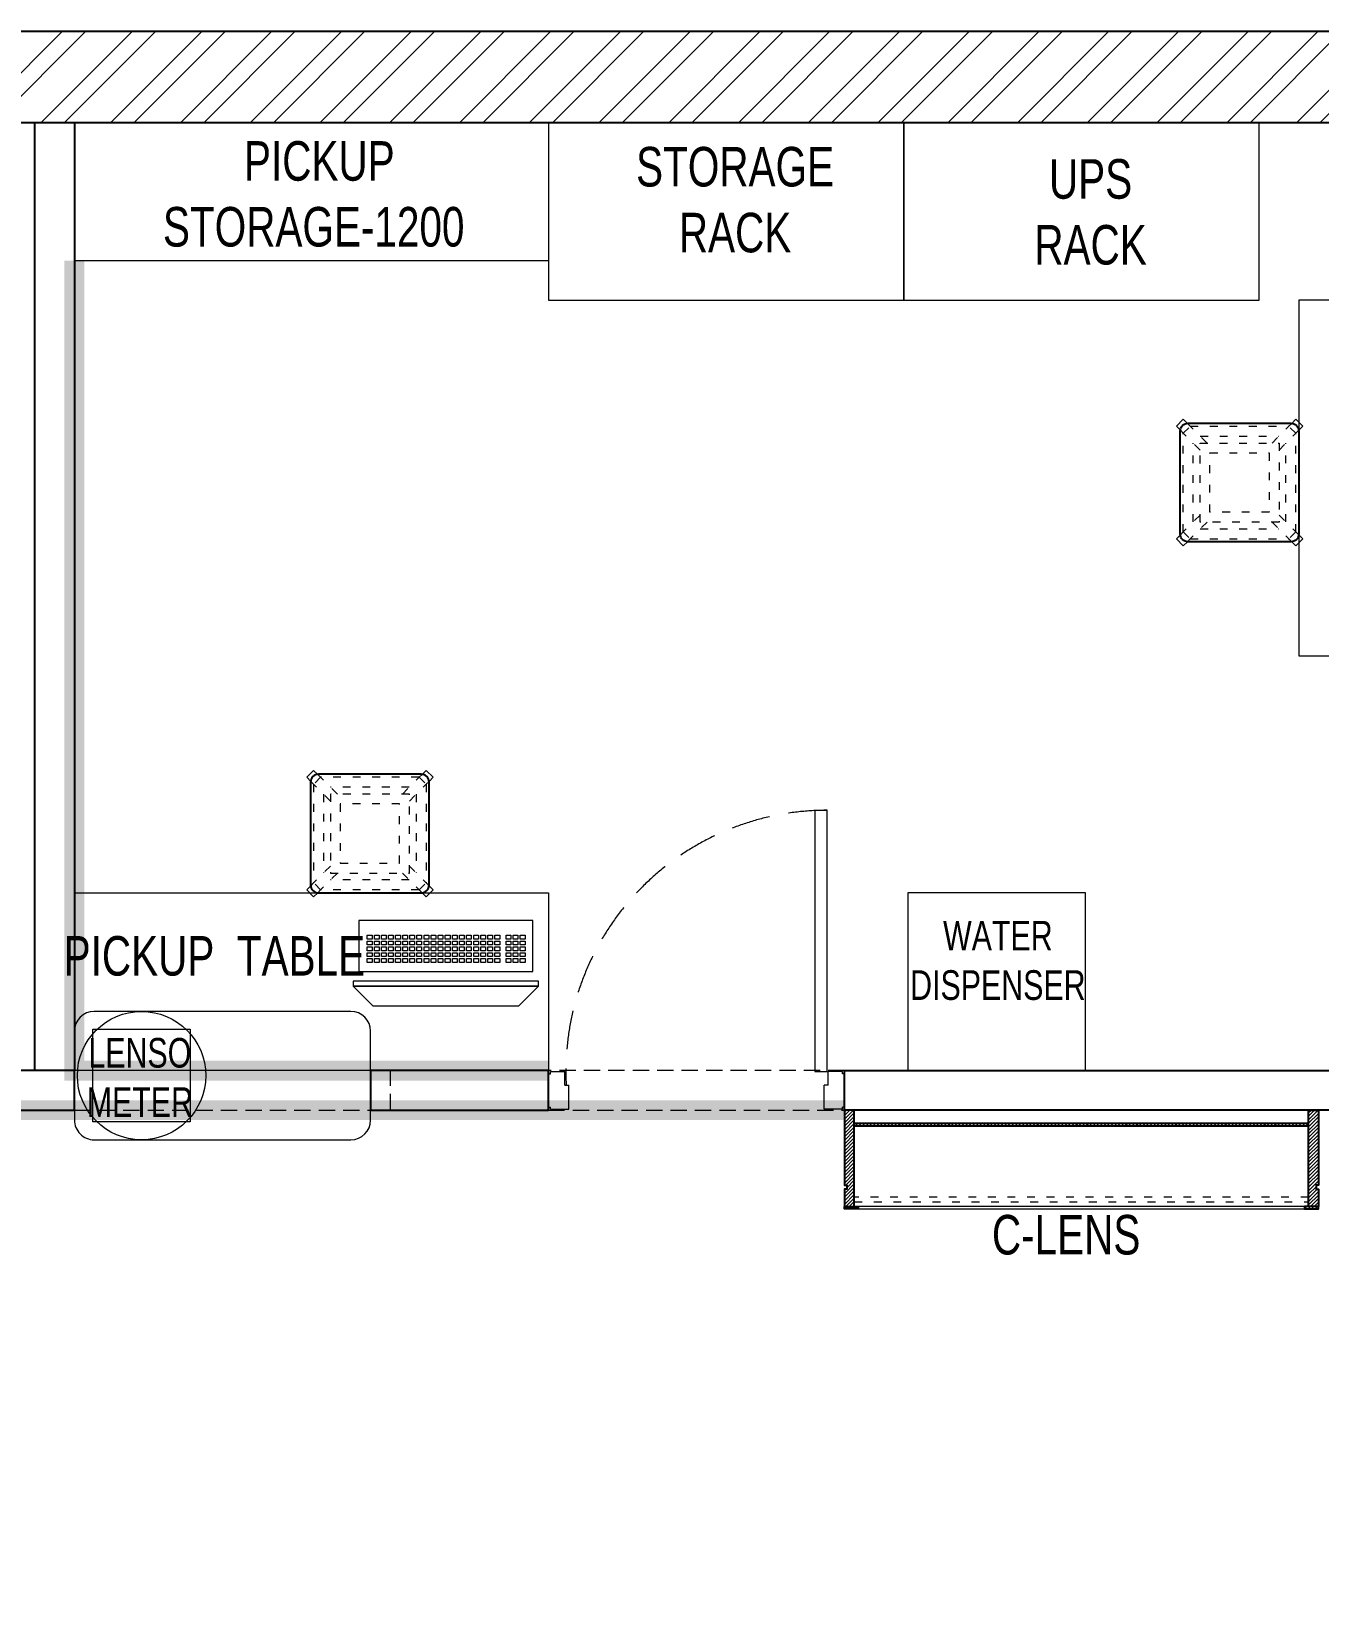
# Model space of a CAD drawing. Header units: feet. Extents: x 9387391 to 9401271, y -6779689 to -6765394.
# Drawn here: x 9396033 to 9399291, y -6769382 to -6765394 of the extents above; entities that cross this region are included whole.
import ezdxf

# ---------------------------------------------------------------- set-up
doc = ezdxf.new("R2010")
doc.units = ezdxf.units.FT
doc.header["$LTSCALE"] = 33
doc.header["$MEASUREMENT"] = 0
for name, pattern in [('a_p6_plan_L18$0$HIDDEN', [0.375, 0.25, -0.125]), ('ACAD_ISO03W100', [30, 12, -18]), ('HIDDEN2', [4.7624999999999975, 3.174999999999998, -1.587499999999999])]:
    doc.linetypes.add(name, pattern=pattern)
doc.layers.add('A-WALL', color=1, linetype='Continuous')
for name, color, linetype, lineweight in [('Door', 2, 'Continuous', 13), ('LENS-DOOR', 34, 'Continuous', 20), ('LENS-PARTITION', 21, 'Continuous', 25), ('LENS-TEXT', 31, 'Continuous', 5), ('LENS_CURTAIN', 5, 'a_p6_plan_L18$0$HIDDEN', 9), ('LK-EQPMT', 3, 'Continuous', 18), ('LK-FF&E WALL', 1, 'Continuous', 9), ('LK-FLUTTED FINISH', 20, 'Continuous', 30), ('LK-IT', 3, 'Continuous', 18), ('LK-MIRROR', 133, 'Continuous', 13), ('LK-TILES FINISH', 251, 'Continuous', 5), ('LN-ELEVATION-1', 81, 'Continuous', 25), ('LN-ELEVATION-2', 103, 'Continuous', 20), ('LN-ELEVATION-3', 125, 'Continuous', 18), ('LN-ELEVATION-4', 145, 'Continuous', 13), ('LN-ELEVATION-5', 167, 'Continuous', 5), ('LN-HATCH', 251, 'Continuous', 0), ('PLANO-CARPET', 3, 'Continuous', 18), ('PLANO-TXT', 252, 'Continuous', 5)]:
    doc.layers.add(name, color=color, linetype=linetype, lineweight=lineweight)
doc.styles.add('LK TXT', font='GILC____.TTF', dxfattribs={"height": 100})

# ---------------------------------------------------------------- blocks, each defined once
blk = doc.blocks.new('A$C929adc24')
at = {"layer": 'LN-HATCH'}
h = blk.add_hatch(dxfattribs=at)
h.set_pattern_fill('ANSI32', color=256, scale=333, angle=180)
h.set_pattern_definition([(225, (-11598462.90544866, 5496387.649851228), (88.29995930067012, -88.29995930067015), []), (225, (-11598521.7720881, 5496387.649851228), (88.29995930067012, -88.29995930067015), [])])
h.paths.add_polyline_path([(3525.692079698667, 4579.45501823537), (3525.692079698667, 4809.455018235371), (-9704.307920301333, 4809.455018235371), (-9854.307920301335, 4809.455018235371), (-9854.307920301335, 4579.45501823537), (-9704.307920301333, 4579.45501823537), (3295.692079698667, 4579.45501823537), (3295.692079698667, -4165.544981764629), (3295.692079698667, -4315.544981764629), (3525.692079698667, -4315.544981764629)])
at = {"layer": 'A-WALL'}
blk.add_line((3525.692079698667, 4809.455018235371), (-9704.307920301333, 4809.455018235371), dxfattribs=at)
blk.add_lwpolyline([(-9704.307920301333, 4579.45501823537), (3295.692079698667, 4579.45501823537), (3295.692079698667, -4165.544981764629)], dxfattribs=at)
blk = doc.blocks.new('JJ SH 1200')
at = {"layer": 'LN-HATCH', "ltscale": 0.5}
h = blk.add_hatch(dxfattribs=at)
h.set_pattern_fill('ANSI31', color=256, scale=2)
h.set_pattern_definition([(45, (4097187.330767878, 1708800.267299229), (-4.490128060534575, 4.490128060534575), [])])
h.paths.add_polyline_path([(792.0591651862488, 220), (792.0591651862488, 30), (786.0591651862486, 30), (786.0591651862486, 20), (792.0591651862488, 20), (792.0591651862488, -24), (767.0591651862488, -24), (767.0591651862488, 220)])
h.paths.add_polyline_path([(-382.9408348137513, 180), (767.0591651862488, 180), (767.0591651862488, 186), (-382.9408348137513, 186)])
h.paths.add_polyline_path([(757.0591651862486, -24), (757.0591651862486, -30), (792.0591651862488, -30), (792.0591651862488, -24)])
h.paths.add_polyline_path([(-407.9408348137512, 220), (-407.9408348137512, 30), (-401.9408348137512, 30), (-401.9408348137512, 20), (-407.9408348137512, 20), (-407.9408348137512, -24), (-382.9408348137513, -24), (-382.9408348137513, 220)])
h.paths.add_polyline_path([(-372.9408348137513, -24), (-372.9408348137513, -30), (-407.9408348137512, -30), (-407.9408348137512, -24)])
at = {"layer": 'LN-ELEVATION-1', "ltscale": 0.5}
for points in [[(-407.9408348137512, 220), (-407.9408348137512, 30), (-401.9408348137512, 30), (-401.9408348137512, 20), (-407.9408348137512, 20), (-407.9408348137512, -24), (-382.9408348137513, -24), (-382.9408348137513, 220)], [(792.0591651862488, 220), (792.0591651862488, 30), (786.0591651862486, 30), (786.0591651862486, 20), (792.0591651862488, 20), (792.0591651862488, -24), (767.0591651862488, -24), (767.0591651862488, 220)], [(-382.9408348137513, 180), (767.0591651862488, 180), (767.0591651862488, 186), (-382.9408348137513, 186)], [(-372.9408348137513, -24), (-372.9408348137513, -30), (-407.9408348137512, -30), (-407.9408348137512, -24)], [(757.0591651862486, -24), (757.0591651862486, -30), (792.0591651862488, -30), (792.0591651862488, -24)]]:
    blk.add_lwpolyline(points, close=True, dxfattribs=at)
at = {"layer": 'LN-ELEVATION-3', "ltscale": 0.5}
for p, q in [((767.0591651862488, 220), (-382.9408348137513, 220)), ((757.0591651862486, -24), (-372.9408348137513, -24)), ((-372.9408348137513, -30), (757.0591651862486, -30))]:
    blk.add_line(p, q, dxfattribs=at)
at = {"layer": 'LN-ELEVATION-4', "linetype": 'ACAD_ISO03W100', "ltscale": 0.05}
blk.add_lwpolyline([(767.0591651862488, 0), (-382.9408348137513, 0), (-382.9408348137513, -12), (767.0591651862488, -12)], close=True, dxfattribs=at)
blk = doc.blocks.new('CLENS 600 TYPE 6')
at = {"layer": 'LN-ELEVATION-1', "ltscale": 0.5}
blk.add_lwpolyline([(130, -225), (-130, -225, -0.4142135623730951), (-150, -205), (-150, 55, -0.4142135623730951), (-130, 75), (130, 75, -0.4142135623730951), (150, 55), (150, -205, -0.4142135623730951)], format="xyb", close=True, dxfattribs=at)
at = {"layer": 'LN-ELEVATION-3', "linetype": 'ACAD_ISO03W100', "ltscale": 0.05}
for p, q in [((-100, 7.322330470196902), (-142.3743686703965, 49.69669914152472)), ((-142.3743686708621, -199.6966991410591), (-142.3743686708621, 49.69669914105907)), ((-82.3223304701969, 25), (-124.6966991401277, 67.374368671095)), ((124.696699141059, 67.3743686703965), (-124.6966991401277, 67.374368671095)), ((99.69669914059341, 42.3743686703965), (-99.69669913966207, 42.374368671095)), ((82.3223304701969, 25), (124.6966991401277, 67.374368671095)), ((100, 7.322330470196902), (142.3743686703965, 49.69669914152472)), ((142.3743686708621, -199.6966991410591), (142.3743686708621, 49.69669914105907)), ((-117.3743686703965, -174.6966991408262), (-117.3743686703965, 24.69669914152473)), ((117.3743686703965, -174.6966991408262), (117.3743686703965, 24.69669914152473)), ((-100, -157.3223304701969), (-142.3743686703965, -199.6966991415247)), ((100, -157.3223304701969), (142.3743686703965, -199.6966991415247)), ((-82.3223304701969, -175), (-124.6966991401277, -217.374368671095)), ((99.69669914059341, -192.3743686703965), (-99.69669913966207, -192.374368671095)), ((82.3223304701969, -175), (124.6966991401277, -217.374368671095)), ((124.696699141059, -217.3743686703965), (-124.6966991401277, -217.374368671095))]:
    blk.add_line(p, q, dxfattribs=at)
for points in [[(-132.2008663183078, 74.87853584764525), (-124.696699141059, 67.3743686703965), (-142.3743686708621, 49.69669914105907), (-149.8785358476452, 57.20086631807498)], [(132.2008663183078, 74.87853584764525), (124.696699141059, 67.3743686703965), (142.3743686708621, 49.69669914105907), (149.8785358476452, 57.20086631807498)], [(-132.2008663183078, -224.8785358476453), (-124.696699141059, -217.3743686703965), (-142.3743686708621, -199.6966991410591), (-149.8785358476452, -207.200866318075)], [(132.2008663183078, -224.8785358476453), (124.696699141059, -217.3743686703965), (142.3743686708621, -199.6966991410591), (149.8785358476452, -207.200866318075)]]:
    blk.add_lwpolyline(points, dxfattribs=at)
for points in [[(100, -175), (-100, -175), (-100, 25), (100, 25)], [(75, -150), (-75, -150), (-75, 0), (75, 0)]]:
    blk.add_lwpolyline(points, close=True, dxfattribs=at)
at = {"layer": 'LN-ELEVATION-5', "ltscale": 0.5}
for points in [[(-149.8785358476452, 57.20086631807498), (-160.0520382001995, 67.37436867062934), (-142.3743686708621, 85.05203819996677), (-132.2008663183078, 74.87853584787806)], [(149.8785358476452, 57.20086631807498), (160.0520382001995, 67.37436867062934), (142.3743686708621, 85.05203819996677), (132.2008663183078, 74.87853584787806)], [(-149.8785358476452, -207.200866318075), (-160.0520382001995, -217.3743686706294), (-142.3743686708621, -235.0520381999668), (-132.2008663183078, -224.8785358478781)], [(149.8785358476452, -207.200866318075), (160.0520382001995, -217.3743686706294), (142.3743686708621, -235.0520381999668), (132.2008663183078, -224.8785358478781)]]:
    blk.add_lwpolyline(points, dxfattribs=at)
blk = doc.blocks.new('*U24')
at = {"layer": 'LK-EQPMT', "ltscale": 12}
blk.add_lwpolyline([(5.986879315214991, 4.914598100478997), (-5.986879315214991, 4.914598100478997), (-5.986879315214991, -4.914598100478997), (5.986879315214991, -4.914598100478997)], close=True, dxfattribs=at)
blk = doc.blocks.new('*U25')
at = {"color": 0, "linetype": 'ByBlock', "lineweight": -2}
for p in [(0, 0), (17.96063794564497, 0), (35.92127589128995, 0), (53.88191383693492, 0), (71.8425517825799, 0), (89.80318972822487, 0), (107.7638276738698, 0), (125.7244656195148, 0), (143.6851035651598, 0), (161.6457415108048, 0), (179.6063794564497, 0), (197.5670174020947, 0), (215.5276553477397, 0), (233.4882932933847, 0), (251.4489312390296, 0), (269.4095691846746, 0), (287.3702071303196, 0), (305.3308450759646, 0), (323.2914830216096, 0), (-9e-16, -14.74379430143699), (-1.8e-15, -29.48758860287398), (-2.7e-15, -44.23138290431096), (17.96063794564497, -14.74379430143699), (17.96063794564497, -29.48758860287398), (17.96063794564497, -44.23138290431096), (35.92127589128995, -14.74379430143699), (35.92127589128995, -29.48758860287398), (35.92127589128995, -44.23138290431096), (53.88191383693492, -14.74379430143699), (53.88191383693492, -29.48758860287398), (53.88191383693492, -44.23138290431096), (71.8425517825799, -14.74379430143699), (71.8425517825799, -29.48758860287398), (71.8425517825799, -44.23138290431096), (89.80318972822487, -14.74379430143699), (89.80318972822487, -29.48758860287398), (89.80318972822487, -44.23138290431096), (107.7638276738698, -14.74379430143699), (107.7638276738698, -29.48758860287398), (107.7638276738698, -44.23138290431096), (125.7244656195148, -14.74379430143699), (125.7244656195148, -29.48758860287398), (125.7244656195148, -44.23138290431096), (143.6851035651598, -14.74379430143699), (143.6851035651598, -29.48758860287398), (143.6851035651598, -44.23138290431096), (161.6457415108048, -14.74379430143699), (161.6457415108048, -29.48758860287398), (161.6457415108048, -44.23138290431096), (179.6063794564497, -14.74379430143699), (179.6063794564497, -29.48758860287398), (179.6063794564497, -44.23138290431096), (197.5670174020947, -14.74379430143699), (197.5670174020947, -29.48758860287398), (197.5670174020947, -44.23138290431096), (215.5276553477397, -14.74379430143699), (215.5276553477397, -29.48758860287398), (215.5276553477397, -44.23138290431096), (233.4882932933847, -14.74379430143699), (233.4882932933847, -29.48758860287398), (233.4882932933847, -44.23138290431096), (251.4489312390296, -14.74379430143699), (251.4489312390296, -29.48758860287398), (251.4489312390296, -44.23138290431096), (269.4095691846746, -14.74379430143699), (269.4095691846746, -29.48758860287398), (269.4095691846746, -44.23138290431096), (287.3702071303196, -14.74379430143699), (287.3702071303196, -29.48758860287398), (287.3702071303196, -44.23138290431096), (305.3308450759646, -14.74379430143699), (305.3308450759646, -29.48758860287398), (305.3308450759646, -44.23138290431096), (323.2914830216096, -14.74379430143699), (323.2914830216096, -29.48758860287398), (323.2914830216096, -44.23138290431096), (-3.6e-15, -58.97517720574795), (17.96063794564497, -58.97517720574795), (35.92127589128994, -58.97517720574795), (53.88191383693492, -58.97517720574795), (71.8425517825799, -58.97517720574795), (89.80318972822487, -58.97517720574795), (107.7638276738698, -58.97517720574795), (125.7244656195148, -58.97517720574795), (143.6851035651598, -58.97517720574795), (161.6457415108048, -58.97517720574795), (179.6063794564497, -58.97517720574795), (197.5670174020947, -58.97517720574795), (215.5276553477397, -58.97517720574795), (233.4882932933847, -58.97517720574795), (251.4489312390296, -58.97517720574795), (269.4095691846746, -58.97517720574795), (287.3702071303196, -58.97517720574795), (305.3308450759646, -58.97517720574795), (323.2914830216096, -58.97517720574795)]:
    blk.add_blockref('*U24', p, dxfattribs=at)
blk = doc.blocks.new('*U22')
at = {"layer": 'LK-EQPMT', "ltscale": 12}
blk.add_lwpolyline([(5.986879315214991, 4.914598100478997), (-5.986879315214991, 4.914598100478997), (-5.986879315214991, -4.914598100478997), (5.986879315214991, -4.914598100478997)], close=True, dxfattribs=at)
blk = doc.blocks.new('*U23')
at = {"color": 0, "linetype": 'ByBlock', "lineweight": -2}
for p in [(0, 0), (17.96063794564497, 0), (35.92127589128995, 0), (-9e-16, -14.74379430143699), (-1.8e-15, -29.48758860287398), (-2.7e-15, -44.23138290431096), (17.96063794564497, -14.74379430143699), (17.96063794564497, -29.48758860287398), (17.96063794564497, -44.23138290431096), (35.92127589128995, -14.74379430143699), (35.92127589128995, -29.48758860287398), (35.92127589128995, -44.23138290431096), (-3.6e-15, -58.97517720574795), (17.96063794564497, -58.97517720574795), (35.92127589128994, -58.97517720574795)]:
    blk.add_blockref('*U22', p, dxfattribs=at)
blk = doc.blocks.new('*U18')
at = {"ltscale": 12}
blk.add_lwpolyline([(8.040144996717572, 2.91038e-11), (8.040144996717572, 129.0940371821052), (448.0401449967176, 129.0940371821052), (448.0401449967176, 2.91038e-11)], close=True, dxfattribs=at)
for name, p in [('*U25', (35.16895717114949, 101.6202952143818)), ('*U23', (386.6121428576974, 101.6202952143818))]:
    blk.add_blockref(name, p)
blk = doc.blocks.new('Pickup table PC')
at = {"layer": 'LN-ELEVATION-2', "ltscale": 0.5}
for points in [[(470, 50), (0, 50), (0, 62), (470, 62)], [(420, 0), (50, 0), (0, 50), (470, 50)]]:
    blk.add_lwpolyline(points, close=True, dxfattribs=at)
blk = doc.blocks.new('Stool')
at = {"layer": 'LN-ELEVATION-1', "ltscale": 0.5}
blk.add_lwpolyline([(-130, 300), (130, 300, -0.4142135623730951), (150, 280), (150, 20, -0.4142135623730951), (130, 0), (-130, 0, -0.4142135623730951), (-150, 20), (-150, 280, -0.4142135623730951)], format="xyb", close=True, dxfattribs=at)
at = {"layer": 'LN-ELEVATION-3', "linetype": 'ACAD_ISO03W100', "ltscale": 0.05}
for p, q in [((-82.3223304701969, 250), (-124.6966991401277, 292.374368671095)), ((-124.696699141059, 292.3743686703965), (124.6966991401277, 292.374368671095)), ((82.3223304701969, 250), (124.6966991401277, 292.374368671095)), ((-100, 232.3223304701969), (-142.3743686703965, 274.6966991415247)), ((-142.3743686708621, 274.6966991410591), (-142.3743686708621, 25.30330085894093)), ((-117.3743686703965, 249.6966991408263), (-117.3743686703965, 50.30330085847527)), ((-99.69669914059341, 267.3743686703965), (99.69669913966209, 267.374368671095)), ((100, 232.3223304701969), (142.3743686703965, 274.6966991415247)), ((117.3743686703965, 249.6966991408263), (117.3743686703965, 50.30330085847527)), ((142.3743686708621, 274.6966991410591), (142.3743686708621, 25.30330085894093)), ((-100, 67.67766952980308), (-142.3743686703965, 25.30330085847527)), ((-82.3223304701969, 50), (-124.6966991401277, 7.625631328905001)), ((82.3223304701969, 50), (124.6966991401277, 7.625631328905001)), ((100, 67.67766952980308), (142.3743686703965, 25.30330085847527)), ((-124.696699141059, 7.625631329603493), (124.6966991401277, 7.625631328905001)), ((-99.69669914059341, 32.62563132960349), (99.69669913966209, 32.625631328905))]:
    blk.add_line(p, q, dxfattribs=at)
for points in [[(-132.2008663183078, 299.8785358476453), (-124.696699141059, 292.3743686703965), (-142.3743686708621, 274.6966991410591), (-149.8785358476452, 282.200866318075)], [(132.2008663183078, 299.8785358476453), (124.696699141059, 292.3743686703965), (142.3743686708621, 274.6966991410591), (149.8785358476452, 282.200866318075)], [(-132.2008663183078, 0.1214641523547471), (-124.696699141059, 7.625631329603493), (-142.3743686708621, 25.30330085894093), (-149.8785358476452, 17.79913368192501)], [(132.2008663183078, 0.1214641523547471), (124.696699141059, 7.625631329603493), (142.3743686708621, 25.30330085894093), (149.8785358476452, 17.79913368192501)]]:
    blk.add_lwpolyline(points, dxfattribs=at)
for points in [[(-100, 250), (100, 250), (100, 50), (-100, 50)], [(-75, 225), (75, 225), (75, 75), (-75, 75)]]:
    blk.add_lwpolyline(points, close=True, dxfattribs=at)
at = {"layer": 'LN-ELEVATION-5', "ltscale": 0.5}
for points in [[(-149.8785358476452, 282.200866318075), (-160.0520382001996, 292.3743686706293), (-142.3743686708621, 310.0520381999668), (-132.2008663183078, 299.8785358478781)], [(149.8785358476452, 282.200866318075), (160.0520382001996, 292.3743686706293), (142.3743686708621, 310.0520381999668), (132.2008663183078, 299.8785358478781)], [(-149.8785358476452, 17.79913368192501), (-160.0520382001996, 7.625631329370662), (-142.3743686708621, -10.05203819996677), (-132.2008663183078, 0.1214641521219164)], [(149.8785358476452, 17.79913368192501), (160.0520382001996, 7.625631329370662), (142.3743686708621, -10.05203819996677), (132.2008663183078, 0.1214641521219164)]]:
    blk.add_lwpolyline(points, dxfattribs=at)
blk = doc.blocks.new('*U47')
at = {"layer": 'LENS-DOOR'}
for p, q in [((548116.7076972589, 1779282.510246972), (548116.7076972066, 1778576.954692875)), ((548116.7076972589, 1779282.510246972), (548150.041030593, 1779282.510246972)), ((548150.0410305456, 1778576.954692875), (548150.041030593, 1779282.510246972)), ((547397.2632527727, 1778571.399137408), (547402.8188083046, 1778571.399137393)), ((547397.2632527382, 1778481.319138767), (547397.2632527727, 1778571.399137408)), ((547402.8188082996, 1778576.954692935), (547441.7076971926, 1778576.954692944)), ((547402.8188083046, 1778571.399137393), (547402.8188082996, 1778576.954692935)), ((547441.7076971874, 1778540.843581872), (547441.7076971926, 1778576.954692944)), ((547441.7076971874, 1778540.843581872), (547452.818808308, 1778540.843581863)), ((547452.8188083007, 1778475.763583206), (547452.818808308, 1778540.843581863)), ((548116.7076972066, 1778576.954692875), (548150.0410305456, 1778576.954692875)), ((548141.7076972032, 1778475.763583155), (548141.7076972082, 1778540.843581822)), ((548152.8188083112, 1778540.843581827), (548141.7076972082, 1778540.843581822)), ((548191.7076972119, 1778576.954692885), (548152.8188083238, 1778576.95469287)), ((548152.8188083112, 1778540.843581827), (548152.8188083238, 1778576.95469287)), ((548191.7076972121, 1778571.399137339), (548191.7076972119, 1778576.954692885)), ((548197.2632527807, 1778571.399137348), (548191.7076972121, 1778571.399137339)), ((548197.2632527486, 1778481.319138707), (548197.2632527807, 1778571.399137348)), ((547397.2632527382, 1778481.319138767), (547402.8188082871, 1778481.319138767)), ((547402.8188082997, 1778475.7635832), (547402.8188082871, 1778481.319138767)), ((547402.8188082997, 1778475.7635832), (547452.8188083007, 1778475.763583206)), ((548191.7076972071, 1778475.76358315), (548141.7076972032, 1778475.763583155)), ((548191.7076972071, 1778475.76358315), (548191.7076972096, 1778481.319138727)), ((548197.2632527486, 1778481.319138707), (548191.7076972096, 1778481.319138727))]:
    blk.add_line(p, q, dxfattribs=at)
at = {"layer": 'LENS-DOOR', "color": 7, "linetype": 'HIDDEN2'}
blk.add_ellipse((548150.0410305456, 1778576.954692875), major_axis=(-705.5555555539447, 0.0036726710464495), ratio=0.9999999979146824, start_param=-1.570791121506941, end_param=0.0512086788949202, dxfattribs=at)

msp = doc.modelspace()

# ---------------------------------------------------------------- linework, layer by layer
at = {"layer": 'LENS-PARTITION'}
for points in [[(9396040.984533833, -6765623.726356764), (9396140.984533833, -6765623.726356764), (9396140.984533833, -6768023.726356763), (9396040.984533833, -6768023.726356763)], [(9393040.984533831, -6768123.726356764), (9396140.984533833, -6768123.726356764), (9396140.984533833, -6768023.726356763), (9393040.984533831, -6768023.726356763)], [(9396890.984533831, -6768123.726356763), (9397340.984533831, -6768123.72635676), (9397340.984533831, -6768023.72635676), (9396890.984533831, -6768023.726356763)], [(9398090.984533831, -6768023.72635676), (9399699.447677422, -6768023.726356764), (9399699.447677422, -6768123.726356764), (9398090.984533831, -6768123.72635676)]]:
    msp.add_lwpolyline(points, close=True, dxfattribs=at)
at = {"layer": 'LENS_CURTAIN', "ltscale": 5}
for points in [[(9396140.984533833, -6768123.726356764), (9396890.984533831, -6768123.726356764), (9396890.984533831, -6768023.726356763), (9396140.984533833, -6768023.726356763)], [(9396940.98453382, -6768023.726356764), (9396140.984533833, -6768023.726356764), (9396140.984533833, -6768123.726356764), (9396940.98453382, -6768123.726356764)], [(9397340.984533831, -6768123.72635676), (9398090.984533831, -6768123.72635676), (9398090.984533831, -6768023.72635676), (9397340.984533831, -6768023.72635676)]]:
    msp.add_lwpolyline(points, close=True, dxfattribs=at)
at = {"layer": 'LK-EQPMT'}
msp.add_lwpolyline([(9396188.088178702, -6768153.726361934), (9396188.088178702, -6767918.726361934), (9396434.088178702, -6767918.726361934), (9396434.088178702, -6768153.726361934)], close=True, dxfattribs=at)
at = {"layer": 'LK-FF&E WALL'}
for points in [[(9396140.984533833, -6765973.726356763), (9396140.984533833, -6765623.726356764), (9397340.984533831, -6765623.726356764), (9397340.984533831, -6765973.726356763)], [(9398240.984533831, -6765623.726356764), (9397340.984533831, -6765623.726356764), (9397340.984533831, -6766073.726356763), (9398240.984533831, -6766073.726356763)], [(9399140.984533831, -6765623.726356764), (9398240.984533831, -6765623.726356764), (9398240.984533831, -6766073.726356763), (9399140.984533831, -6766073.726356763)], [(9399690.984533835, -6766973.726356764), (9399690.984533835, -6766073.726356763), (9399240.984533833, -6766073.726356763), (9399240.984533833, -6766973.726356764)], [(9397340.984529696, -6768023.726356763), (9396140.984533833, -6768023.726356763), (9396140.984533833, -6767573.726356762), (9397340.984529696, -6767573.726356762)], [(9398251.063183393, -6768023.72635676), (9398701.063183393, -6768023.72635676), (9398701.063183393, -6767573.726356761), (9398251.063183393, -6767573.726356761)]]:
    msp.add_lwpolyline(points, close=True, dxfattribs=at)
msp.add_lwpolyline([(9396890.984533831, -6768148.726357423), (9396890.984533831, -6767923.726366445, 0.4142135623730951), (9396840.984533831, -6767873.726366445), (9396190.984533831, -6767873.726366445, 0.4142135623730951), (9396140.984533833, -6767923.726366445), (9396140.984533833, -6768148.726357423, 0.4142135623730951), (9396190.984533831, -6768198.726357423), (9396840.984533831, -6768198.726357423, 0.4142135623730951)], format="xyb", close=True, dxfattribs=at)
msp.add_circle((9396311.088178702, -6768036.226361934), 162.4999954886734, dxfattribs=at)
at = {"layer": 'LK-FLUTTED FINISH', "linetype": 'ACAD_ISO03W100', "ltscale": 0.05, "const_width": 50}
msp.add_lwpolyline([(9396890.984533831, -6768123.726356763), (9392290.984533833, -6768123.726356764)], dxfattribs=at)
at = {"layer": 'LK-MIRROR', "linetype": 'ACAD_ISO03W100', "ltscale": 0.05, "const_width": 50}
msp.add_lwpolyline([(9398090.643291606, -6768123.726356764), (9396890.984533831, -6768123.726356764)], dxfattribs=at)
at = {"layer": 'LK-TILES FINISH', "color": 212, "linetype": 'ACAD_ISO03W100', "ltscale": 0.05, "const_width": 50}
msp.add_lwpolyline([(9396140.984533833, -6765973.726356763), (9396140.984533833, -6768023.726356763), (9397340.984533831, -6768023.72635676)], dxfattribs=at)

# ---------------------------------------------------------------- block references
at = {"layer": 'Door', "xscale": 0.9375448192337822, "yscale": 0.9375448192337822, "zscale": 0.9375448192337822}
msp.add_blockref('*U47', (8884131.51630846, -8435521.900237394), dxfattribs=at)
at = {"layer": 'LK-FF&E WALL', "rotation": 89.99999999999999}
msp.add_blockref('Stool', (9399240.984533833, -6766535.310616736), dxfattribs=at)
at = {"layer": 'LK-FF&E WALL', "xscale": -1, "rotation": 180}
msp.add_blockref('CLENS 600 TYPE 6', (9396889.210396986, -6767498.726356762), dxfattribs=at)
at = {"layer": 'LK-FF&E WALL'}
msp.add_blockref('JJ SH 1200', (9398498.584126418, -6768343.726356764), dxfattribs=at)
at = {"layer": 'LK-IT', "ltscale": 0.5, "xscale": -1, "rotation": 180}
msp.add_blockref('*U18', (9396853.402611442, -6767643.387673988), dxfattribs=at)
at = {"layer": 'LK-IT', "xscale": -1}
msp.add_blockref('Pickup table PC', (9397316.44275644, -6767859.60276175), dxfattribs=at)
at = {"layer": 'PLANO-CARPET', "color": 2}
msp.add_blockref('A$C929adc24', (9397745.292454133, -6770203.181374998), dxfattribs=at)

# ---------------------------------------------------------------- texts
at = {"layer": 'LENS-TEXT', "color": 0, "linetype": 'Continuous', "ltscale": 3, "attachment_point": 5, "style": 'LK TXT'}
for s, width, gutter_width, insert, char_height in [(' PICKUP \\PSTORAGE-1200', 1099.486866972408, 0.9999999999999992, (9396746.946606042, -6765805.271844186), 100), ('STORAGE \\PRACK', 1099.486866972408, 0.9999999999999992, (9397813.747637771, -6765819.937791077), 100), ('UPS \\PRACK', 1099.486866972408, 0.9999999999999992, (9398713.747637771, -6765850.880255304), 100), ('WATER \\PDISPENSER', 264.1621858484572, 0.7499999999999996, (9398479.069875203, -6767745.151742489), 75), ('PICKUP  TABLE  ', 783.9636358173434, 0.9999999999999992, (9396495.49643504, -6767733.879643193), 100), ('LENSO\\PMETER', 353.0555573365615, 0.5, (9396306.788091592, -6768041.043863514), 75)]:
    msp.add_mtext_dynamic_manual_height_columns(s, width=width, gutter_width=gutter_width, heights=[0], dxfattribs=dict(at, insert=insert, char_height=char_height))
at = {"layer": 'PLANO-TXT', "linetype": 'Continuous', "ltscale": 3, "insert": (9398651.98095327, -6768439.742634654, 5.20701e-09), "char_height": 100, "width": 271.7848837209302, "attachment_point": 5, "style": 'LK TXT'}
msp.add_mtext('C-LENS', dxfattribs=at)

doc.saveas('drawing.dxf')
